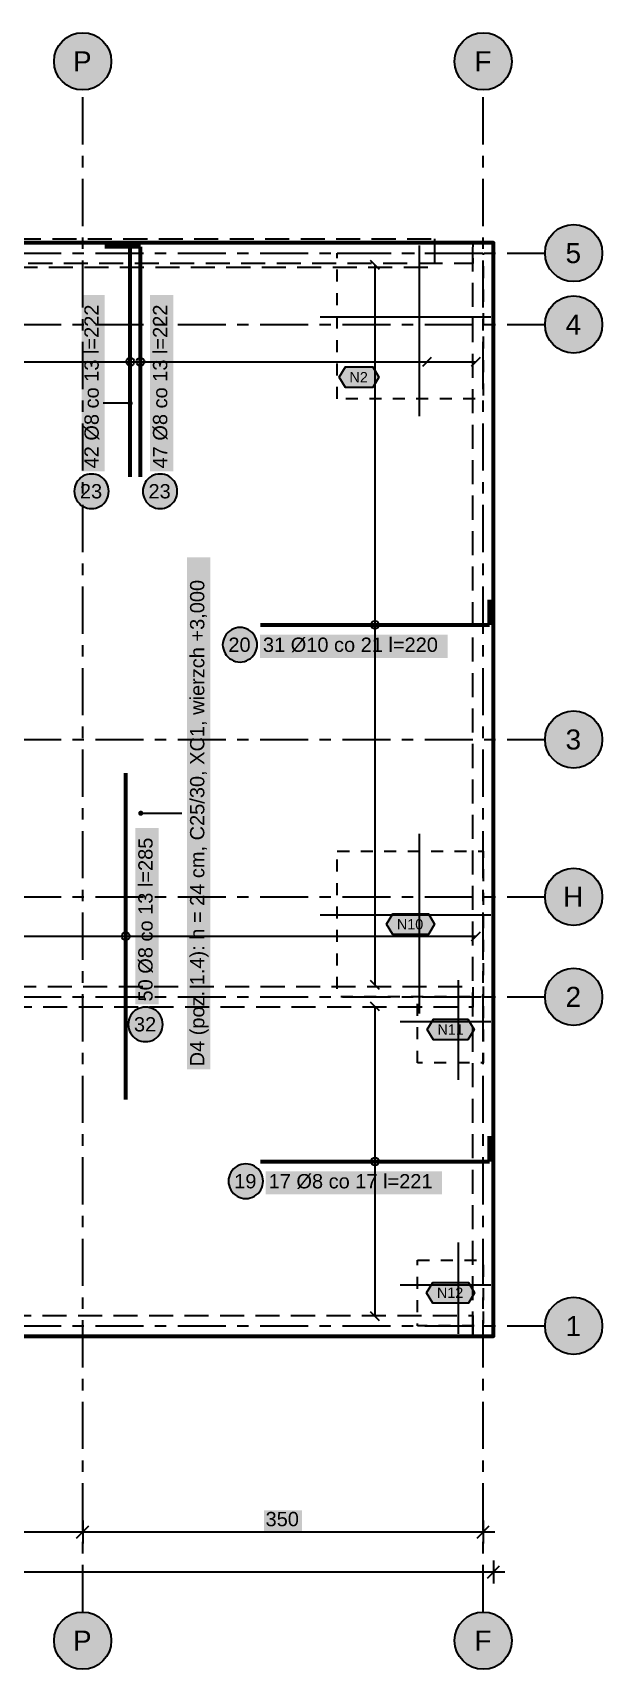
# Model space of a CAD drawing. Header units: metres. Extents: x -3.5 to 19.4, y -3 to 11.3.
# Drawn here: x 14.44 to 19.41, y -3 to 11.3 of the extents above; entities that cross this region are included whole.
import ezdxf

# ---------------------------------------------------------------- set-up
doc = ezdxf.new("R2010")
doc.units = ezdxf.units.M
for name, pattern in [('KRESKOWA', [5.25, 4.2, -1.05]), ('KRESKOWA_DROBNA', [3.15, 2.1, -1.05]), ('PUNKTOWA', [10.5, 8.4, -1.05, 0, -1.05])]:
    doc.linetypes.add(name, pattern=pattern)
for name, color, linetype, lineweight in [('A-MASKA', 7, 'Continuous', 18), ('A-OPISY', 2, 'Continuous', 25), ('K-KONSTR', 7, 'Continuous', 50), ('K-OSIE', 1, 'PUNKTOWA', 25), ('K-WYMIARY', 1, 'Continuous', 25), ('K-ZBROJENIE', 1, 'Continuous', 100), ('K-ZBROJENIE-OPIS', 2, 'Continuous', 25)]:
    doc.layers.add(name, color=color, linetype=linetype, lineweight=lineweight)
doc.styles.add('PL_ARIAL', font='arial.ttf')

msp = doc.modelspace()

# ---------------------------------------------------------------- hatches: boundary and pattern name
at = {"layer": 'A-MASKA', "true_color": 0xffffff}
for points in [[(15.067, 7.468), (15.067, 9.008), (14.865, 9.008), (14.865, 7.468)], [(15.666, 7.468), (15.666, 9.008), (15.464, 9.008), (15.464, 7.468)], [(15.99, 2.243), (15.99, 6.717), (15.787, 6.717), (15.787, 2.243)], [(16.425, 5.837), (18.065, 5.837), (18.065, 6.04), (16.425, 6.04)], [(15.539, 2.81), (15.539, 4.35), (15.336, 4.35), (15.336, 2.81)], [(16.475, 1.15), (18.015, 1.15), (18.015, 1.352), (16.475, 1.352)], [(16.458, -1.792), (16.792, -1.792), (16.792, -1.61), (16.458, -1.61)]]:
    msp.add_hatch(color=7, dxfattribs=at).paths.add_polyline_path(points)
at = {"layer": 'A-OPISY', "true_color": 0x000000}
msp.add_hatch(color=7, dxfattribs=at).paths.add_polyline_path([(15.405, 4.48), (15.404, 4.486), (15.402, 4.491), (15.398, 4.496), (15.394, 4.499), (15.388, 4.502), (15.383, 4.503), (15.377, 4.502), (15.371, 4.499), (15.367, 4.496), (15.363, 4.491), (15.361, 4.486), (15.36, 4.48), (15.361, 4.474), (15.363, 4.469), (15.367, 4.464), (15.371, 4.461), (15.377, 4.458), (15.383, 4.458), (15.388, 4.458), (15.394, 4.461), (15.398, 4.464), (15.402, 4.469), (15.404, 4.474)])
at = {"layer": 'K-OSIE', "true_color": 0xffffff}
for points in [[(15.125, 11.05), (15.123, 11.083), (15.116, 11.115), (15.106, 11.146), (15.092, 11.175), (15.073, 11.202), (15.052, 11.227), (15.027, 11.248), (15, 11.267), (14.971, 11.281), (14.94, 11.291), (14.908, 11.298), (14.875, 11.3), (14.842, 11.298), (14.81, 11.291), (14.779, 11.281), (14.75, 11.267), (14.723, 11.248), (14.698, 11.227), (14.677, 11.202), (14.658, 11.175), (14.644, 11.146), (14.634, 11.115), (14.627, 11.083), (14.625, 11.05), (14.627, 11.017), (14.634, 10.985), (14.644, 10.954), (14.658, 10.925), (14.677, 10.898), (14.698, 10.873), (14.723, 10.852), (14.75, 10.833), (14.779, 10.819), (14.81, 10.809), (14.842, 10.802), (14.875, 10.8), (14.908, 10.802), (14.94, 10.809), (14.971, 10.819), (15, 10.833), (15.027, 10.852), (15.052, 10.873), (15.073, 10.898), (15.092, 10.925), (15.106, 10.954), (15.116, 10.985), (15.123, 11.017)], [(18.625, 11.05), (18.623, 11.083), (18.616, 11.115), (18.606, 11.146), (18.592, 11.175), (18.573, 11.202), (18.552, 11.227), (18.527, 11.248), (18.5, 11.267), (18.471, 11.281), (18.44, 11.291), (18.408, 11.298), (18.375, 11.3), (18.342, 11.298), (18.31, 11.291), (18.279, 11.281), (18.25, 11.267), (18.223, 11.248), (18.198, 11.227), (18.177, 11.202), (18.158, 11.175), (18.144, 11.146), (18.134, 11.115), (18.127, 11.083), (18.125, 11.05), (18.127, 11.017), (18.134, 10.985), (18.144, 10.954), (18.158, 10.925), (18.177, 10.898), (18.198, 10.873), (18.223, 10.852), (18.25, 10.833), (18.279, 10.819), (18.31, 10.809), (18.342, 10.802), (18.375, 10.8), (18.408, 10.802), (18.44, 10.809), (18.471, 10.819), (18.5, 10.833), (18.527, 10.852), (18.552, 10.873), (18.573, 10.898), (18.592, 10.925), (18.606, 10.954), (18.616, 10.985), (18.623, 11.017)], [(19.415, 9.375), (19.413, 9.408), (19.406, 9.44), (19.396, 9.471), (19.382, 9.5), (19.363, 9.527), (19.342, 9.552), (19.317, 9.573), (19.29, 9.592), (19.261, 9.606), (19.23, 9.616), (19.198, 9.623), (19.165, 9.625), (19.132, 9.623), (19.1, 9.616), (19.069, 9.606), (19.04, 9.592), (19.013, 9.573), (18.988, 9.552), (18.967, 9.527), (18.948, 9.5), (18.934, 9.471), (18.924, 9.44), (18.917, 9.408), (18.915, 9.375), (18.917, 9.342), (18.924, 9.31), (18.934, 9.279), (18.948, 9.25), (18.967, 9.223), (18.988, 9.198), (19.013, 9.177), (19.04, 9.158), (19.069, 9.144), (19.1, 9.134), (19.132, 9.127), (19.165, 9.125), (19.198, 9.127), (19.23, 9.134), (19.261, 9.144), (19.29, 9.158), (19.317, 9.177), (19.342, 9.198), (19.363, 9.223), (19.382, 9.25), (19.396, 9.279), (19.406, 9.31), (19.413, 9.342)], [(19.415, 8.75), (19.413, 8.783), (19.406, 8.815), (19.396, 8.846), (19.382, 8.875), (19.363, 8.902), (19.342, 8.927), (19.317, 8.948), (19.29, 8.967), (19.261, 8.981), (19.23, 8.991), (19.198, 8.998), (19.165, 9), (19.132, 8.998), (19.1, 8.991), (19.069, 8.981), (19.04, 8.967), (19.013, 8.948), (18.988, 8.927), (18.967, 8.902), (18.948, 8.875), (18.934, 8.846), (18.924, 8.815), (18.917, 8.783), (18.915, 8.75), (18.917, 8.717), (18.924, 8.685), (18.934, 8.654), (18.948, 8.625), (18.967, 8.598), (18.988, 8.573), (19.013, 8.552), (19.04, 8.533), (19.069, 8.519), (19.1, 8.509), (19.132, 8.502), (19.165, 8.5), (19.198, 8.502), (19.23, 8.509), (19.261, 8.519), (19.29, 8.533), (19.317, 8.552), (19.342, 8.573), (19.363, 8.598), (19.382, 8.625), (19.396, 8.654), (19.406, 8.685), (19.413, 8.717)], [(19.415, 5.125), (19.413, 5.158), (19.406, 5.19), (19.396, 5.221), (19.382, 5.25), (19.363, 5.277), (19.342, 5.302), (19.317, 5.323), (19.29, 5.342), (19.261, 5.356), (19.23, 5.366), (19.198, 5.373), (19.165, 5.375), (19.132, 5.373), (19.1, 5.366), (19.069, 5.356), (19.04, 5.342), (19.013, 5.323), (18.988, 5.302), (18.967, 5.277), (18.948, 5.25), (18.934, 5.221), (18.924, 5.19), (18.917, 5.158), (18.915, 5.125), (18.917, 5.092), (18.924, 5.06), (18.934, 5.029), (18.948, 5), (18.967, 4.973), (18.988, 4.948), (19.013, 4.927), (19.04, 4.908), (19.069, 4.894), (19.1, 4.884), (19.132, 4.877), (19.165, 4.875), (19.198, 4.877), (19.23, 4.884), (19.261, 4.894), (19.29, 4.908), (19.317, 4.927), (19.342, 4.948), (19.363, 4.973), (19.382, 5), (19.396, 5.029), (19.406, 5.06), (19.413, 5.092)], [(19.415, 3.75), (19.413, 3.783), (19.406, 3.815), (19.396, 3.846), (19.382, 3.875), (19.363, 3.902), (19.342, 3.927), (19.317, 3.948), (19.29, 3.967), (19.261, 3.981), (19.23, 3.991), (19.198, 3.998), (19.165, 4), (19.132, 3.998), (19.1, 3.991), (19.069, 3.981), (19.04, 3.967), (19.013, 3.948), (18.988, 3.927), (18.967, 3.902), (18.948, 3.875), (18.934, 3.846), (18.924, 3.815), (18.917, 3.783), (18.915, 3.75), (18.917, 3.717), (18.924, 3.685), (18.934, 3.654), (18.948, 3.625), (18.967, 3.598), (18.988, 3.573), (19.013, 3.552), (19.04, 3.533), (19.069, 3.519), (19.1, 3.509), (19.132, 3.502), (19.165, 3.5), (19.198, 3.502), (19.23, 3.509), (19.261, 3.519), (19.29, 3.533), (19.317, 3.552), (19.342, 3.573), (19.363, 3.598), (19.382, 3.625), (19.396, 3.654), (19.406, 3.685), (19.413, 3.717)], [(19.415, 2.875), (19.413, 2.908), (19.406, 2.94), (19.396, 2.971), (19.382, 3), (19.363, 3.027), (19.342, 3.052), (19.317, 3.073), (19.29, 3.092), (19.261, 3.106), (19.23, 3.116), (19.198, 3.123), (19.165, 3.125), (19.132, 3.123), (19.1, 3.116), (19.069, 3.106), (19.04, 3.092), (19.013, 3.073), (18.988, 3.052), (18.967, 3.027), (18.948, 3), (18.934, 2.971), (18.924, 2.94), (18.917, 2.908), (18.915, 2.875), (18.917, 2.842), (18.924, 2.81), (18.934, 2.779), (18.948, 2.75), (18.967, 2.723), (18.988, 2.698), (19.013, 2.677), (19.04, 2.658), (19.069, 2.644), (19.1, 2.634), (19.132, 2.627), (19.165, 2.625), (19.198, 2.627), (19.23, 2.634), (19.261, 2.644), (19.29, 2.658), (19.317, 2.677), (19.342, 2.698), (19.363, 2.723), (19.382, 2.75), (19.396, 2.779), (19.406, 2.81), (19.413, 2.842)], [(19.415, 0), (19.413, 0.033), (19.406, 0.065), (19.396, 0.096), (19.382, 0.125), (19.363, 0.152), (19.342, 0.177), (19.317, 0.198), (19.29, 0.217), (19.261, 0.231), (19.23, 0.241), (19.198, 0.248), (19.165, 0.25), (19.132, 0.248), (19.1, 0.241), (19.069, 0.231), (19.04, 0.217), (19.013, 0.198), (18.988, 0.177), (18.967, 0.152), (18.948, 0.125), (18.934, 0.096), (18.924, 0.065), (18.917, 0.033), (18.915, 0), (18.917, -0.033), (18.924, -0.065), (18.934, -0.096), (18.948, -0.125), (18.967, -0.152), (18.988, -0.177), (19.013, -0.198), (19.04, -0.217), (19.069, -0.231), (19.1, -0.241), (19.132, -0.248), (19.165, -0.25), (19.198, -0.248), (19.23, -0.241), (19.261, -0.231), (19.29, -0.217), (19.317, -0.198), (19.342, -0.177), (19.363, -0.152), (19.382, -0.125), (19.396, -0.096), (19.406, -0.065), (19.413, -0.033)], [(15.125, -2.75), (15.123, -2.717), (15.116, -2.685), (15.106, -2.654), (15.092, -2.625), (15.073, -2.598), (15.052, -2.573), (15.027, -2.552), (15, -2.533), (14.971, -2.519), (14.94, -2.509), (14.908, -2.502), (14.875, -2.5), (14.842, -2.502), (14.81, -2.509), (14.779, -2.519), (14.75, -2.533), (14.723, -2.552), (14.698, -2.573), (14.677, -2.598), (14.658, -2.625), (14.644, -2.654), (14.634, -2.685), (14.627, -2.717), (14.625, -2.75), (14.627, -2.783), (14.634, -2.815), (14.644, -2.846), (14.658, -2.875), (14.677, -2.902), (14.698, -2.927), (14.723, -2.948), (14.75, -2.967), (14.779, -2.981), (14.81, -2.991), (14.842, -2.998), (14.875, -3), (14.908, -2.998), (14.94, -2.991), (14.971, -2.981), (15, -2.967), (15.027, -2.948), (15.052, -2.927), (15.073, -2.902), (15.092, -2.875), (15.106, -2.846), (15.116, -2.815), (15.123, -2.783)], [(18.625, -2.75), (18.623, -2.717), (18.616, -2.685), (18.606, -2.654), (18.592, -2.625), (18.573, -2.598), (18.552, -2.573), (18.527, -2.552), (18.5, -2.533), (18.471, -2.519), (18.44, -2.509), (18.408, -2.502), (18.375, -2.5), (18.342, -2.502), (18.31, -2.509), (18.279, -2.519), (18.25, -2.533), (18.223, -2.552), (18.198, -2.573), (18.177, -2.598), (18.158, -2.625), (18.144, -2.654), (18.134, -2.685), (18.127, -2.717), (18.125, -2.75), (18.127, -2.783), (18.134, -2.815), (18.144, -2.846), (18.158, -2.875), (18.177, -2.902), (18.198, -2.927), (18.223, -2.948), (18.25, -2.967), (18.279, -2.981), (18.31, -2.991), (18.342, -2.998), (18.375, -3), (18.408, -2.998), (18.44, -2.991), (18.471, -2.981), (18.5, -2.967), (18.527, -2.948), (18.552, -2.927), (18.573, -2.902), (18.592, -2.875), (18.606, -2.846), (18.616, -2.815), (18.623, -2.783)]]:
    msp.add_hatch(color=7, dxfattribs=at).paths.add_polyline_path(points)
at = {"layer": 'K-ZBROJENIE-OPIS', "true_color": 0xffffff}
for points in [[(17.116, 8.29), (17.17, 8.38), (17.41, 8.38), (17.464, 8.29), (17.41, 8.2), (17.17, 8.2)], [(15.103, 7.293), (15.102, 7.313), (15.098, 7.332), (15.092, 7.351), (15.083, 7.369), (15.072, 7.385), (15.059, 7.4), (15.044, 7.413), (15.028, 7.424), (15.01, 7.433), (14.991, 7.439), (14.972, 7.443), (14.952, 7.444), (14.933, 7.443), (14.913, 7.439), (14.895, 7.433), (14.877, 7.424), (14.86, 7.413), (14.846, 7.4), (14.833, 7.385), (14.822, 7.369), (14.813, 7.351), (14.806, 7.332), (14.803, 7.313), (14.801, 7.293), (14.803, 7.274), (14.806, 7.254), (14.813, 7.235), (14.822, 7.218), (14.833, 7.201), (14.846, 7.186), (14.86, 7.173), (14.877, 7.162), (14.895, 7.154), (14.913, 7.147), (14.933, 7.143), (14.952, 7.142), (14.972, 7.143), (14.991, 7.147), (15.01, 7.154), (15.028, 7.162), (15.044, 7.173), (15.059, 7.186), (15.072, 7.201), (15.083, 7.218), (15.092, 7.235), (15.098, 7.254), (15.102, 7.274)], [(15.702, 7.293), (15.701, 7.313), (15.697, 7.332), (15.691, 7.351), (15.682, 7.369), (15.671, 7.385), (15.658, 7.4), (15.643, 7.413), (15.627, 7.424), (15.609, 7.433), (15.59, 7.439), (15.571, 7.443), (15.551, 7.444), (15.532, 7.443), (15.512, 7.439), (15.493, 7.433), (15.476, 7.424), (15.459, 7.413), (15.444, 7.4), (15.431, 7.385), (15.42, 7.369), (15.412, 7.351), (15.405, 7.332), (15.402, 7.313), (15.4, 7.293), (15.402, 7.274), (15.405, 7.254), (15.412, 7.235), (15.42, 7.218), (15.431, 7.201), (15.444, 7.186), (15.459, 7.173), (15.476, 7.162), (15.493, 7.154), (15.512, 7.147), (15.532, 7.143), (15.551, 7.142), (15.571, 7.143), (15.59, 7.147), (15.609, 7.154), (15.627, 7.162), (15.643, 7.173), (15.658, 7.186), (15.671, 7.201), (15.682, 7.218), (15.691, 7.235), (15.697, 7.254), (15.701, 7.274)], [(16.401, 5.952), (16.399, 5.972), (16.395, 5.992), (16.389, 6.01), (16.38, 6.028), (16.369, 6.044), (16.356, 6.059), (16.341, 6.072), (16.325, 6.083), (16.307, 6.092), (16.289, 6.098), (16.269, 6.102), (16.25, 6.104), (16.23, 6.102), (16.21, 6.098), (16.192, 6.092), (16.174, 6.083), (16.158, 6.072), (16.143, 6.059), (16.13, 6.044), (16.119, 6.028), (16.11, 6.01), (16.104, 5.992), (16.1, 5.972), (16.098, 5.952), (16.1, 5.933), (16.104, 5.913), (16.11, 5.895), (16.119, 5.877), (16.13, 5.861), (16.143, 5.846), (16.158, 5.833), (16.174, 5.822), (16.192, 5.813), (16.21, 5.807), (16.23, 5.803), (16.25, 5.801), (16.269, 5.803), (16.289, 5.807), (16.307, 5.813), (16.325, 5.822), (16.341, 5.833), (16.356, 5.846), (16.369, 5.861), (16.38, 5.877), (16.389, 5.895), (16.395, 5.913), (16.399, 5.933)], [(17.53, 3.51), (17.584, 3.6), (17.896, 3.6), (17.95, 3.51), (17.896, 3.42), (17.584, 3.42)], [(15.575, 2.635), (15.573, 2.655), (15.57, 2.674), (15.563, 2.693), (15.555, 2.711), (15.544, 2.727), (15.531, 2.742), (15.516, 2.755), (15.499, 2.766), (15.482, 2.775), (15.463, 2.781), (15.443, 2.785), (15.424, 2.786), (15.404, 2.785), (15.385, 2.781), (15.366, 2.775), (15.348, 2.766), (15.332, 2.755), (15.317, 2.742), (15.304, 2.727), (15.293, 2.711), (15.284, 2.693), (15.278, 2.674), (15.274, 2.655), (15.273, 2.635), (15.274, 2.615), (15.278, 2.596), (15.284, 2.577), (15.293, 2.56), (15.304, 2.543), (15.317, 2.528), (15.332, 2.515), (15.348, 2.504), (15.366, 2.495), (15.385, 2.489), (15.404, 2.485), (15.424, 2.484), (15.443, 2.485), (15.463, 2.489), (15.482, 2.495), (15.499, 2.504), (15.516, 2.515), (15.531, 2.528), (15.544, 2.543), (15.555, 2.56), (15.563, 2.577), (15.57, 2.596), (15.573, 2.615)], [(17.885, 2.59), (17.939, 2.68), (18.241, 2.68), (18.295, 2.59), (18.241, 2.5), (17.939, 2.5)], [(16.451, 1.265), (16.45, 1.285), (16.446, 1.304), (16.44, 1.323), (16.431, 1.341), (16.42, 1.357), (16.407, 1.372), (16.392, 1.385), (16.376, 1.396), (16.358, 1.405), (16.339, 1.411), (16.32, 1.415), (16.3, 1.416), (16.28, 1.415), (16.261, 1.411), (16.242, 1.405), (16.225, 1.396), (16.208, 1.385), (16.193, 1.372), (16.18, 1.357), (16.169, 1.341), (16.16, 1.323), (16.154, 1.304), (16.15, 1.285), (16.149, 1.265), (16.15, 1.245), (16.154, 1.226), (16.16, 1.207), (16.169, 1.189), (16.18, 1.173), (16.193, 1.158), (16.208, 1.145), (16.225, 1.134), (16.242, 1.125), (16.261, 1.119), (16.28, 1.115), (16.3, 1.114), (16.32, 1.115), (16.339, 1.119), (16.358, 1.125), (16.376, 1.134), (16.392, 1.145), (16.407, 1.158), (16.42, 1.173), (16.431, 1.189), (16.44, 1.207), (16.446, 1.226), (16.45, 1.245)], [(17.88, 0.29), (17.934, 0.38), (18.246, 0.38), (18.3, 0.29), (18.246, 0.2), (17.934, 0.2)]]:
    msp.add_hatch(color=7, dxfattribs=at).paths.add_polyline_path(points)
at = {"layer": 'K-ZBROJENIE-OPIS', "true_color": 0x000000}
msp.add_hatch(color=7, dxfattribs=at).paths.add_polyline_path([(15.312, 8.063), (15.312, 8.069), (15.309, 8.074), (15.306, 8.079), (15.301, 8.083), (15.296, 8.085), (15.29, 8.086), (15.284, 8.085), (15.279, 8.083), (15.274, 8.079), (15.27, 8.074), (15.268, 8.069), (15.267, 8.063), (15.268, 8.057), (15.27, 8.052), (15.274, 8.047), (15.279, 8.044), (15.284, 8.041), (15.29, 8.041), (15.296, 8.041), (15.301, 8.044), (15.306, 8.047), (15.309, 8.052), (15.312, 8.057)])

# ---------------------------------------------------------------- linework, layer by layer
at = {"layer": 'A-OPISY', "lineweight": 35, "ltscale": 0.05}
msp.add_lwpolyline([(15.383, 4.48), (15.742, 4.48)], dxfattribs=at)
at = {"layer": 'K-KONSTR', "lineweight": 70, "ltscale": 0.05}
msp.add_lwpolyline([(12.3, -0.09), (18.465, -0.09), (18.465, 9.465), (11.91, 9.465), (11.91, 9.05), (12.3, 9.05)], close=True, dxfattribs=at)
at = {"layer": 'K-KONSTR', "linetype": 'KRESKOWA', "lineweight": 35, "ltscale": 0.05, "flags": 128}
for points in [[(11.91, 9.465), (18.285, 9.465), (18.285, 9.285), (11.91, 9.285)], [(17.95, 9.5), (17.95, 9.25), (12.5, 9.25), (12.5, 9.5)], [(18.285, 9.465), (18.465, 9.465), (18.465, -0.09), (18.285, -0.09)], [(12.09, 2.965), (18.285, 2.965), (18.285, 2.785), (12.09, 2.785)], [(18.285, -0.09), (12, -0.09), (12, 0.09), (18.285, 0.09)]]:
    msp.add_lwpolyline(points, close=True, dxfattribs=at)
at = {"layer": 'K-OSIE', "linetype": 'PUNKTOWA', "lineweight": 35, "ltscale": 0.049096, "flags": 128}
for points in [[(14.875, -2.5), (14.875, 10.8)], [(18.375, -2.5), (18.375, 10.8)]]:
    msp.add_lwpolyline(points, dxfattribs=at)
at = {"layer": 'K-OSIE', "linetype": 'PUNKTOWA', "lineweight": 35, "ltscale": 0.049932, "flags": 128}
for points in [[(-3, 9.375), (18.915, 9.375)], [(-3, 8.75), (18.915, 8.75)], [(-3, 5.125), (18.915, 5.125)], [(-3, 3.75), (18.915, 3.75)], [(-3, 2.875), (18.915, 2.875)], [(-3, 0), (18.915, 0)]]:
    msp.add_lwpolyline(points, dxfattribs=at)
at = {"layer": 'K-OSIE', "linetype": 'Continuous', "lineweight": 35, "ltscale": 0.05}
for centre in [(14.875, 11.05), (18.375, 11.05), (19.165, 9.375), (19.165, 8.75), (19.165, 5.125), (19.165, 3.75), (19.165, 2.875), (19.165, 0), (14.875, -2.75), (18.375, -2.75)]:
    msp.add_circle(centre, 0.25, dxfattribs=at)
at = {"layer": 'K-WYMIARY', "lineweight": 35, "ltscale": 0.05}
for points in [[(14.875, -1.7), (14.875, -1.9)], [(18.375, -1.7), (18.375, -1.9)], [(-1.1, -1.8), (18.475, -1.8)], [(14.822, -1.853), (14.928, -1.747)], [(18.322, -1.853), (18.428, -1.747)], [(18.412, -2.203), (18.518, -2.097)], [(18.465, -2.05), (18.465, -2.25)], [(-1.9, -2.15), (18.565, -2.15)]]:
    msp.add_lwpolyline(points, dxfattribs=at)
at = {"layer": 'K-ZBROJENIE', "lineweight": 35, "ltscale": 0.05}
for points in [[(17.817, 7.95), (17.817, 9.44)], [(16.95, 8.817), (18.44, 8.817)], [(17.817, 2.73), (17.817, 4.3)], [(16.95, 3.592), (18.44, 3.592)], [(18.159, 2.15), (18.159, 3.02)], [(17.65, 2.659), (18.44, 2.659)], [(18.159, -0.07), (18.159, 0.73)], [(17.65, 0.359), (18.44, 0.359)]]:
    msp.add_lwpolyline(points, dxfattribs=at)
at = {"layer": 'K-ZBROJENIE', "lineweight": 70, "ltscale": 0.05}
for points in [[(15.29, 9.43), (15.07, 9.43)], [(15.379, 9.43), (15.159, 9.43)], [(15.29, 7.42), (15.29, 9.43)], [(15.379, 7.42), (15.379, 9.43)], [(18.43, 6.125), (18.43, 6.345)], [(16.43, 6.125), (18.43, 6.125)], [(15.251, 1.98), (15.251, 4.83)], [(18.43, 1.438), (18.43, 1.657)], [(16.43, 1.438), (18.43, 1.438)]]:
    msp.add_lwpolyline(points, dxfattribs=at)
at = {"layer": 'K-ZBROJENIE-OPIS', "linetype": 'KRESKOWA_DROBNA', "lineweight": 35, "ltscale": 0.05, "flags": 128}
for points in [[(17.1, 8.1), (17.1, 9.375), (18.375, 9.375), (18.375, 8.75), (18.375, 8.1)], [(17.1, 4.15), (18.375, 4.15), (18.375, 2.875), (17.1, 2.875)], [(17.8, 2.3), (17.8, 2.875), (18.375, 2.875), (18.375, 2.3)], [(17.8, 0.575), (18.375, 0.575), (18.375, 0), (17.8, 0)]]:
    msp.add_lwpolyline(points, close=True, dxfattribs=at)
at = {"layer": 'K-ZBROJENIE-OPIS', "lineweight": 35, "ltscale": 0.05}
for points in [[(17.469, 9.231), (17.391, 9.309)], [(17.43, 2.98), (17.43, 9.27)], [(17.846, 8.386), (17.924, 8.464)], [(18.272, 8.386), (18.35, 8.464)], [(12.446, 8.425), (18.311, 8.425)], [(12.565, 8.425), (17.885, 8.425)], [(15.29, 8.063), (15.055, 8.063)], [(18.272, 3.366), (18.35, 3.444)], [(12.064, 3.405), (18.311, 3.405)], [(17.469, 2.941), (17.391, 3.019)], [(17.469, 2.752), (17.391, 2.829)], [(17.43, 0.085), (17.43, 2.79)], [(17.469, 0.046), (17.391, 0.123)]]:
    msp.add_lwpolyline(points, dxfattribs=at)
for points in [[(17.116, 8.29), (17.17, 8.38), (17.41, 8.38), (17.464, 8.29), (17.41, 8.2), (17.17, 8.2)], [(15.103, 7.293), (15.102, 7.313), (15.098, 7.332), (15.092, 7.351), (15.083, 7.369), (15.072, 7.385), (15.059, 7.4), (15.044, 7.413), (15.028, 7.424), (15.01, 7.433), (14.991, 7.439), (14.972, 7.443), (14.952, 7.444), (14.933, 7.443), (14.913, 7.439), (14.895, 7.433), (14.877, 7.424), (14.86, 7.413), (14.846, 7.4), (14.833, 7.385), (14.822, 7.369), (14.813, 7.351), (14.806, 7.332), (14.803, 7.313), (14.801, 7.293), (14.803, 7.274), (14.806, 7.254), (14.813, 7.235), (14.822, 7.218), (14.833, 7.201), (14.846, 7.186), (14.86, 7.173), (14.877, 7.162), (14.895, 7.154), (14.913, 7.147), (14.933, 7.143), (14.952, 7.142), (14.972, 7.143), (14.991, 7.147), (15.01, 7.154), (15.028, 7.162), (15.044, 7.173), (15.059, 7.186), (15.072, 7.201), (15.083, 7.218), (15.092, 7.235), (15.098, 7.254), (15.102, 7.274)], [(15.702, 7.293), (15.701, 7.313), (15.697, 7.332), (15.691, 7.351), (15.682, 7.369), (15.671, 7.385), (15.658, 7.4), (15.643, 7.413), (15.627, 7.424), (15.609, 7.433), (15.59, 7.439), (15.571, 7.443), (15.551, 7.444), (15.532, 7.443), (15.512, 7.439), (15.493, 7.433), (15.476, 7.424), (15.459, 7.413), (15.444, 7.4), (15.431, 7.385), (15.42, 7.369), (15.412, 7.351), (15.405, 7.332), (15.402, 7.313), (15.4, 7.293), (15.402, 7.274), (15.405, 7.254), (15.412, 7.235), (15.42, 7.218), (15.431, 7.201), (15.444, 7.186), (15.459, 7.173), (15.476, 7.162), (15.493, 7.154), (15.512, 7.147), (15.532, 7.143), (15.551, 7.142), (15.571, 7.143), (15.59, 7.147), (15.609, 7.154), (15.627, 7.162), (15.643, 7.173), (15.658, 7.186), (15.671, 7.201), (15.682, 7.218), (15.691, 7.235), (15.697, 7.254), (15.701, 7.274)], [(16.401, 5.952), (16.399, 5.972), (16.395, 5.992), (16.389, 6.01), (16.38, 6.028), (16.369, 6.044), (16.356, 6.059), (16.341, 6.072), (16.325, 6.083), (16.307, 6.092), (16.289, 6.098), (16.269, 6.102), (16.25, 6.104), (16.23, 6.102), (16.21, 6.098), (16.192, 6.092), (16.174, 6.083), (16.158, 6.072), (16.143, 6.059), (16.13, 6.044), (16.119, 6.028), (16.11, 6.01), (16.104, 5.992), (16.1, 5.972), (16.098, 5.952), (16.1, 5.933), (16.104, 5.913), (16.11, 5.895), (16.119, 5.877), (16.13, 5.861), (16.143, 5.846), (16.158, 5.833), (16.174, 5.822), (16.192, 5.813), (16.21, 5.807), (16.23, 5.803), (16.25, 5.801), (16.269, 5.803), (16.289, 5.807), (16.307, 5.813), (16.325, 5.822), (16.341, 5.833), (16.356, 5.846), (16.369, 5.861), (16.38, 5.877), (16.389, 5.895), (16.395, 5.913), (16.399, 5.933)], [(17.53, 3.51), (17.584, 3.6), (17.896, 3.6), (17.95, 3.51), (17.896, 3.42), (17.584, 3.42)], [(15.575, 2.635), (15.573, 2.655), (15.57, 2.674), (15.563, 2.693), (15.555, 2.711), (15.544, 2.727), (15.531, 2.742), (15.516, 2.755), (15.499, 2.766), (15.482, 2.775), (15.463, 2.781), (15.443, 2.785), (15.424, 2.786), (15.404, 2.785), (15.385, 2.781), (15.366, 2.775), (15.348, 2.766), (15.332, 2.755), (15.317, 2.742), (15.304, 2.727), (15.293, 2.711), (15.284, 2.693), (15.278, 2.674), (15.274, 2.655), (15.273, 2.635), (15.274, 2.615), (15.278, 2.596), (15.284, 2.577), (15.293, 2.56), (15.304, 2.543), (15.317, 2.528), (15.332, 2.515), (15.348, 2.504), (15.366, 2.495), (15.385, 2.489), (15.404, 2.485), (15.424, 2.484), (15.443, 2.485), (15.463, 2.489), (15.482, 2.495), (15.499, 2.504), (15.516, 2.515), (15.531, 2.528), (15.544, 2.543), (15.555, 2.56), (15.563, 2.577), (15.57, 2.596), (15.573, 2.615)], [(17.885, 2.59), (17.939, 2.68), (18.241, 2.68), (18.295, 2.59), (18.241, 2.5), (17.939, 2.5)], [(16.451, 1.265), (16.45, 1.285), (16.446, 1.304), (16.44, 1.323), (16.431, 1.341), (16.42, 1.357), (16.407, 1.372), (16.392, 1.385), (16.376, 1.396), (16.358, 1.405), (16.339, 1.411), (16.32, 1.415), (16.3, 1.416), (16.28, 1.415), (16.261, 1.411), (16.242, 1.405), (16.225, 1.396), (16.208, 1.385), (16.193, 1.372), (16.18, 1.357), (16.169, 1.341), (16.16, 1.323), (16.154, 1.304), (16.15, 1.285), (16.149, 1.265), (16.15, 1.245), (16.154, 1.226), (16.16, 1.207), (16.169, 1.189), (16.18, 1.173), (16.193, 1.158), (16.208, 1.145), (16.225, 1.134), (16.242, 1.125), (16.261, 1.119), (16.28, 1.115), (16.3, 1.114), (16.32, 1.115), (16.339, 1.119), (16.358, 1.125), (16.376, 1.134), (16.392, 1.145), (16.407, 1.158), (16.42, 1.173), (16.431, 1.189), (16.44, 1.207), (16.446, 1.226), (16.45, 1.245)], [(17.88, 0.29), (17.934, 0.38), (18.246, 0.38), (18.3, 0.29), (18.246, 0.2), (17.934, 0.2)]]:
    msp.add_lwpolyline(points, close=True, dxfattribs=at)
for centre in [(15.29, 8.425), (15.379, 8.425), (17.43, 6.125), (15.251, 3.405), (17.43, 1.438)]:
    msp.add_circle(centre, 0.035, dxfattribs=at)

# ---------------------------------------------------------------- texts
at = {"layer": 'A-OPISY', "style": 'PL_ARIAL'}
msp.add_text('D4 (poz. 1.4): h = 24 cm, C25/30, XC1, wierzch +3,000', height=0.125, rotation=90, dxfattribs=at).set_placement((15.938, 2.268))
at = {"layer": 'K-OSIE', "style": 'PL_ARIAL'}
for s, p in [('P', (14.79, 10.963)), ('F', (18.297, 10.963)), ('5', (19.094, 9.287)), ('4', (19.094, 8.662)), ('3', (19.094, 5.037)), ('H', (19.073, 3.663)), ('2', (19.094, 2.788)), ('1', (19.094, -0.088)), ('P', (14.79, -2.837)), ('F', (18.297, -2.837))]:
    msp.add_text(s, height=0.175, dxfattribs=at).set_placement(p)
at = {"layer": 'K-WYMIARY', "style": 'PL_ARIAL'}
msp.add_text('350', height=0.125, dxfattribs=at).set_placement((16.473, -1.75))
at = {"layer": 'K-ZBROJENIE-OPIS', "style": 'PL_ARIAL'}
for s, p in [('42 Ø8 co 13 l=222', (15.015, 7.493)), ('47 Ø8 co 13 l=222', (15.614, 7.493)), ('50 Ø8 co 13 l=285', (15.486, 2.835))]:
    msp.add_text(s, height=0.125, rotation=90, dxfattribs=at).set_placement(p)
for s, height, p in [('N2', 0.09, (17.206, 8.245)), ('23', 0.125, (14.851, 7.231)), ('23', 0.125, (15.45, 7.231)), ('20', 0.125, (16.148, 5.89)), ('31 Ø10 co 21 l=220', 0.125, (16.45, 5.89)), ('N10', 0.09, (17.62, 3.465)), ('32', 0.125, (15.323, 2.573)), ('N11', 0.09, (17.975, 2.545)), ('19', 0.125, (16.199, 1.202)), ('17 Ø8 co 17 l=221', 0.125, (16.5, 1.202)), ('N12', 0.09, (17.97, 0.245))]:
    msp.add_text(s, height=height, dxfattribs=at).set_placement(p)

doc.saveas('drawing.dxf')
